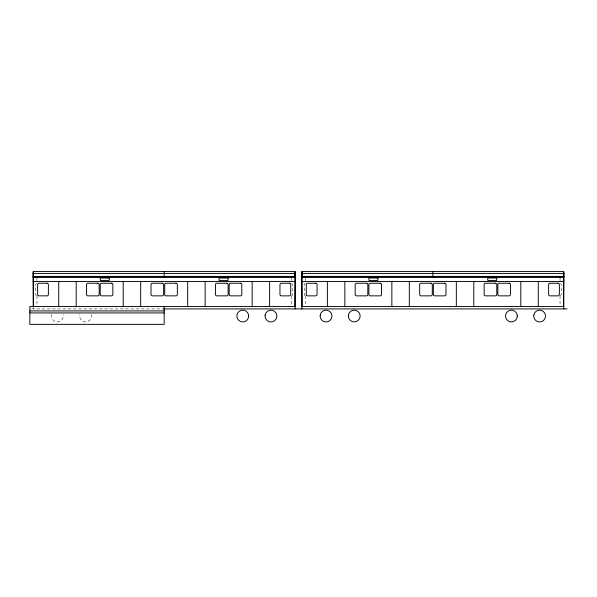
<?xml version="1.0" encoding="UTF-8"?>
<svg xmlns="http://www.w3.org/2000/svg" width="597" height="597" viewBox="0 0 597 597"><rect width="100%" height="100%" fill="white"/><g stroke="black" fill="none" stroke-linecap="round" stroke-linejoin="round"><path stroke-width="0.45" stroke-dasharray="2.98 2.24" d="M31.529 308.91L163.712 308.91M560.031 277.971L560.031 280.68M560.031 295.851L560.031 305.604M305.619 278.112L305.619 280.68M305.619 295.851L305.619 305.604M291.381 277.971L291.381 280.68M291.381 295.851L291.381 305.604M36.969 278.112L36.969 280.68M36.969 295.851L36.969 305.604M33.208 307.298L33.208 308.91M291.761 283.336A1.343 1.343 0 0 1 292.59 284.575L292.59 294.515A1.343 1.343 0 0 1 291.761 295.761M560.411 295.761A1.343 1.343 0 0 0 561.24 294.515L561.24 284.575A1.343 1.343 0 0 0 560.411 283.336M36.589 295.761A1.343 1.343 0 0 1 35.76 294.515L35.76 284.575A1.343 1.343 0 0 1 36.589 283.336M51.678 314.5A5.91 5.91 0 0 0 51.529 315.261L51.476 316.029A5.91 5.91 0 0 0 57.387 321.94A5.91 5.91 0 0 0 63.297 316.029L63.245 315.261A5.91 5.91 0 0 0 63.095 314.5M305.239 295.761A1.343 1.343 0 0 1 304.41 294.515L304.41 284.575A1.343 1.343 0 0 1 305.239 283.336M91.304 314.5A5.91 5.91 0 0 1 86.364 321.887A5.91 5.91 0 0 1 79.685 316.029L79.737 315.261A5.91 5.91 0 0 1 79.886 314.5"/><path stroke-width="0.9" d="M33.208 272.739L33.477 306.492M295.142 272.739L294.873 306.492M301.858 272.739L302.127 306.492M563.792 272.739L563.523 306.492M33.208 273.433L295.142 273.433M301.858 273.433L563.792 273.433M33.208 276.404L295.142 276.404M301.858 276.404L563.792 276.404M33.208 276.538L295.142 276.538M301.858 276.538L563.792 276.538M33.208 276.941L295.142 276.941M301.858 276.941L563.792 276.941M33.208 277.075L295.142 277.075M301.858 277.075L563.792 277.075M33.208 281.508L295.142 281.508M301.858 281.508L563.792 281.508M295.142 306.492L29.85 306.492L29.85 324.358L164.175 324.358L164.175 306.492M301.858 306.492L563.792 306.492M163.712 308.91L567.15 308.91M29.85 310.925L164.175 310.925M29.85 312.94L164.175 312.94M563.792 308.91L563.792 271.568L301.858 271.568L301.858 308.91M563.658 271.568L563.658 276.404M538.27 281.508L538.27 306.492M520.808 281.508L520.808 306.492M473.794 281.508L473.794 306.492M456.332 281.508L456.332 306.492M432.825 271.568L432.825 277.008M409.318 281.508L409.318 306.492M391.856 281.508L391.856 306.492M344.842 281.508L344.842 306.492M327.38 281.508L327.38 306.492M301.992 271.568L301.992 276.404M295.142 308.91L295.142 271.568L33.208 271.568L33.208 306.492M295.008 271.568L295.008 276.404M269.62 281.508L269.62 306.492M252.158 281.508L252.158 306.492M205.144 281.508L205.144 306.492M187.682 281.508L187.682 306.492M164.175 271.568L164.175 277.008M140.668 281.508L140.668 306.492M123.206 281.508L123.206 306.492M76.192 281.508L76.192 306.492M58.73 281.508L58.73 306.492M33.342 271.568L33.342 276.404M265.105 315.261L265.053 316.029A5.91 5.91 0 0 0 270.963 321.94A5.91 5.91 0 0 0 276.874 316.029L276.821 315.261A5.91 5.91 0 0 0 265.105 315.261M320.179 315.261L320.126 316.029A5.91 5.91 0 0 0 326.037 321.94A5.91 5.91 0 0 0 331.947 316.029L331.895 315.261A5.91 5.91 0 0 0 320.179 315.261M348.387 315.261L348.335 316.029A5.91 5.91 0 0 0 356.976 321.276A5.91 5.91 0 0 0 357.633 311.186A5.91 5.91 0 0 0 348.387 315.261M533.755 315.261L533.703 316.029A5.91 5.91 0 0 0 539.613 321.94A5.91 5.91 0 0 0 545.524 316.029L545.471 315.261A5.91 5.91 0 0 0 533.755 315.261M109.258 278.015L100.259 278.015L100.259 280.433L109.258 280.433L109.258 278.015M228.091 278.015L219.092 278.015L219.092 280.433L228.091 280.433L228.091 278.015M377.908 278.015L368.909 278.015L368.909 280.433L377.908 280.433L377.908 278.015M496.741 278.015L487.742 278.015L487.742 280.433L496.741 280.433L496.741 278.015M47.044 283.232L38.984 283.232A1.343 1.343 0 0 0 37.641 284.575L37.641 294.515A1.343 1.343 0 0 0 38.984 295.858L47.044 295.858A1.343 1.343 0 0 0 48.387 294.515L48.387 284.575A1.343 1.343 0 0 0 47.044 283.232M97.818 283.232L87.878 283.232A1.343 1.343 0 0 0 86.535 284.575L86.535 294.515A1.343 1.343 0 0 0 87.878 295.858L97.818 295.858A1.343 1.343 0 0 0 99.162 294.515L99.162 284.575A1.343 1.343 0 0 0 97.818 283.232M111.52 283.232L101.58 283.232A1.343 1.343 0 0 0 100.236 284.575L100.236 294.515A1.343 1.343 0 0 0 101.58 295.858L111.52 295.858A1.343 1.343 0 0 0 112.863 294.515L112.863 284.575A1.343 1.343 0 0 0 111.52 283.232M162.294 283.232L152.354 283.232A1.343 1.343 0 0 0 151.011 284.575L151.011 294.515A1.343 1.343 0 0 0 152.354 295.858L162.294 295.858A1.343 1.343 0 0 0 163.638 294.515L163.638 284.575A1.343 1.343 0 0 0 162.294 283.232M175.996 283.232L166.056 283.232A1.343 1.343 0 0 0 164.712 284.575L164.712 294.515A1.343 1.343 0 0 0 166.056 295.858L175.996 295.858A1.343 1.343 0 0 0 177.339 294.515L177.339 284.575A1.343 1.343 0 0 0 175.996 283.232M226.77 283.232L216.83 283.232A1.343 1.343 0 0 0 215.487 284.575L215.487 294.515A1.343 1.343 0 0 0 216.83 295.858L226.77 295.858A1.343 1.343 0 0 0 228.114 294.515L228.114 284.575A1.343 1.343 0 0 0 226.77 283.232M240.472 283.232L230.532 283.232A1.343 1.343 0 0 0 229.188 284.575L229.188 294.515A1.343 1.343 0 0 0 230.532 295.858L240.472 295.858A1.343 1.343 0 0 0 241.815 294.515L241.815 284.575A1.343 1.343 0 0 0 240.472 283.232M289.366 283.232L281.306 283.232A1.343 1.343 0 0 0 279.963 284.575L279.963 294.515A1.343 1.343 0 0 0 281.306 295.858L289.366 295.858A1.343 1.343 0 0 0 290.709 294.515L290.709 284.575A1.343 1.343 0 0 0 289.366 283.232M315.694 283.232L307.634 283.232A1.343 1.343 0 0 0 306.291 284.575L306.291 294.515A1.343 1.343 0 0 0 307.634 295.858L315.694 295.858A1.343 1.343 0 0 0 317.037 294.515L317.037 284.575A1.343 1.343 0 0 0 315.694 283.232M366.468 283.232L356.528 283.232A1.343 1.343 0 0 0 355.185 284.575L355.185 294.515A1.343 1.343 0 0 0 356.528 295.858L366.468 295.858A1.343 1.343 0 0 0 367.812 294.515L367.812 284.575A1.343 1.343 0 0 0 366.468 283.232M380.17 283.232L370.23 283.232A1.343 1.343 0 0 0 368.886 284.575L368.886 294.515A1.343 1.343 0 0 0 370.23 295.858L380.17 295.858A1.343 1.343 0 0 0 381.513 294.515L381.513 284.575A1.343 1.343 0 0 0 380.17 283.232M430.944 283.232L421.004 283.232A1.343 1.343 0 0 0 419.661 284.575L419.661 294.515A1.343 1.343 0 0 0 421.004 295.858L430.944 295.858A1.343 1.343 0 0 0 432.288 294.515L432.288 284.575A1.343 1.343 0 0 0 430.944 283.232M444.646 283.232L434.706 283.232A1.343 1.343 0 0 0 433.362 284.575L433.362 294.515A1.343 1.343 0 0 0 434.706 295.858L444.646 295.858A1.343 1.343 0 0 0 445.989 294.515L445.989 284.575A1.343 1.343 0 0 0 444.646 283.232M495.42 283.232L485.48 283.232A1.343 1.343 0 0 0 484.137 284.575L484.137 294.515A1.343 1.343 0 0 0 485.48 295.858L495.42 295.858A1.343 1.343 0 0 0 496.764 294.515L496.764 284.575A1.343 1.343 0 0 0 495.42 283.232M509.122 283.232L499.182 283.232A1.343 1.343 0 0 0 497.838 284.575L497.838 294.515A1.343 1.343 0 0 0 499.182 295.858L509.122 295.858A1.343 1.343 0 0 0 510.465 294.515L510.465 284.575A1.343 1.343 0 0 0 509.122 283.232M558.016 283.232L549.956 283.232A1.343 1.343 0 0 0 548.613 284.575L548.613 294.515A1.343 1.343 0 0 0 549.956 295.858L558.016 295.858A1.343 1.343 0 0 0 559.359 294.515L559.359 284.575A1.343 1.343 0 0 0 558.016 283.232M517.315 316.029L517.263 315.261A5.91 5.91 0 0 0 508.017 311.186A5.91 5.91 0 0 0 508.674 321.276A5.91 5.91 0 0 0 517.315 316.029M248.665 316.029L248.613 315.261A5.91 5.91 0 0 0 239.367 311.186A5.91 5.91 0 0 0 240.024 321.276A5.91 5.91 0 0 0 248.665 316.029"/></g></svg>
